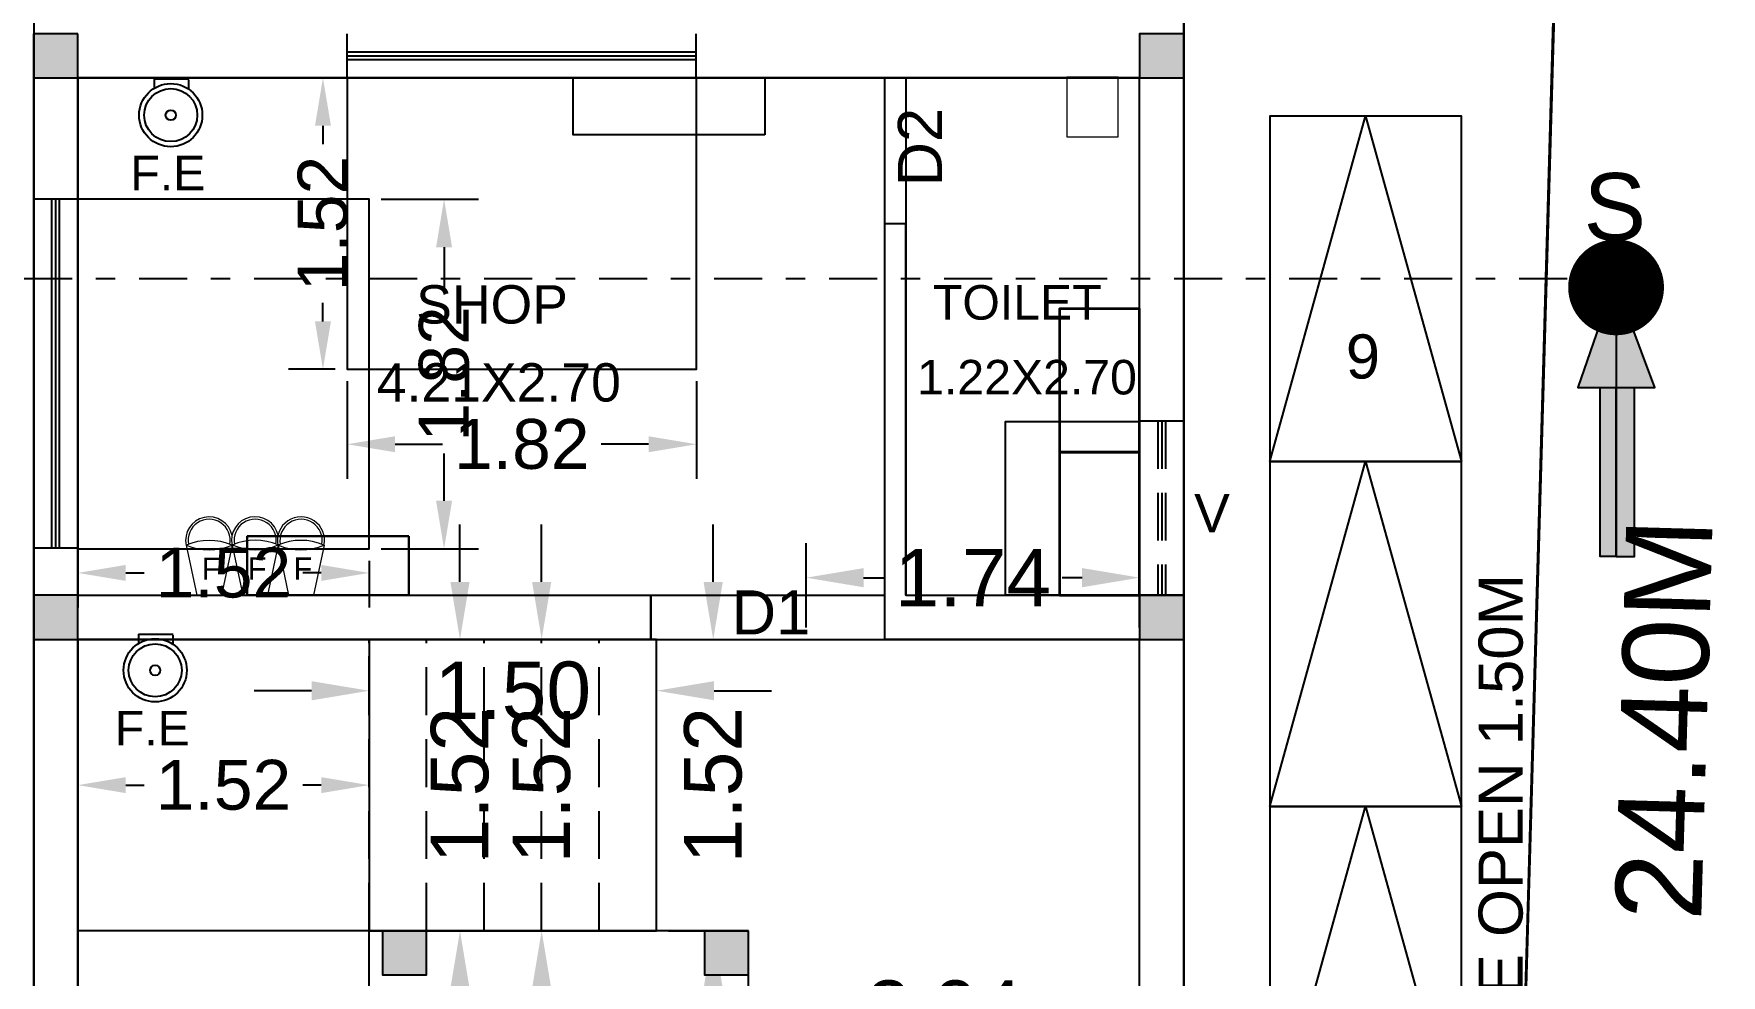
# Model space of a CAD drawing. Header units: metres. Extents: x 31 to 185, y 214 to 372.
# Drawn here: x 53.17 to 61.98, y 269.38 to 274.29 of the extents above; entities that cross this region are included whole.
import ezdxf

# ---------------------------------------------------------------- set-up
doc = ezdxf.new("R2010")
doc.units = ezdxf.units.M
doc.header["$MEASUREMENT"] = 0
doc.linetypes.add('DASHDOT2', pattern=[0.5, 0.25, -0.125, 0, -0.125])
doc.linetypes.add('DASHED2', pattern=[0.375, 0.25, -0.125])
for name, color, linetype in [('0 @ 1', 7, 'Continuous'), ('BLK_1_COVERED_AREA', 140, 'Continuous'), ('BLK_1_FLR_0_BLT_UP_AREA', 1, 'Continuous'), ('BLK_1_FLR_0_CARPET_AREA', 1, 'Continuous'), ('BLK_1_FLR_0_EXIT_WIDTH_DOOR', 2, 'Continuous'), ('BLK_1_FLR_0_EXIT_WIDTH_STAIR', 2, 'Continuous'), ('BLK_1_FLR_0_REGULAR_ROOM_1', 117, 'Continuous'), ('BLK_1_FLR_0_STAIR_1', 1, 'Continuous'), ('BLK_1_LVL_0_SIDE_SETBACK1', 171, 'Continuous'), ('BLK_1_LVL_0_SIDE_SETBACK2', 102, 'Continuous'), ('PLOT_BOUNDARY', 70, 'Continuous'), ('TOILET_VENTILATION', 7, 'Continuous'), ('TWO_WHEELER_PARKING', 2, 'Continuous'), ('WATER_TANK_CALCULATION', 150, 'Continuous')]:
    doc.layers.add(name, color=color, linetype=linetype)
for name, color, linetype, lineweight in [('BLK_1_FLR_0_DRINKING_WATER', 7, 'Continuous', 35), ('BLK_1_FLR_0_ROOM_1_LIGHT_VENTILATION_1', 183, 'Continuous', 13), ('BLK_1_FLR_0_STAIR_1_FLIGHT_2', 7, 'Continuous', 0), ('BLK_1_FLR_0_STAIR_1_FLIGHT_3', 7, 'Continuous', 0), ('BLK_1_FLR_0_STAIR_1_LANDING_1', 7, 'Continuous', 0), ('BLK_1_FLR_0_WASH', 243, 'Continuous', 5), ('BLK_1_FLR_1_WASH', 4, 'Continuous', 35), ('BLK_1_LVL_0_BLDG_FOOT_PRINT', 1, 'Continuous', 5), ('TWO_WHEELER_DRIVE_WAY', 1, 'Continuous', 35)]:
    doc.layers.add(name, color=color, linetype=linetype, lineweight=lineweight)
doc.layers.add('BLK_1_FLR_0_SP_WC', color=140, linetype='Continuous', lineweight=35, plot=False)
doc.styles.add('M Arial', font='arial.ttf', dxfattribs={"height": 9})
doc.styles.add('ROMANT', font='arial.ttf', dxfattribs={"height": 15})
doc.styles.get("Standard").update_dxf_attribs({"font": 'arial.ttf'})
doc.styles.add('style1', font='arialbd.ttf', dxfattribs={"height": 9})
doc.styles.add('style2', font='arial.ttf')
doc.dimstyles.new('Annotative', dxfattribs={"dimscale": 0, "dimtxt": 0.3, "dimasz": 0.3, "dimexe": 0.18, "dimexo": 0.0625, "dimgap": 0.09, "dimtad": 0, "dimzin": 0, "dimdsep": 46, "dimtxsty": 'Standard', "dimcen": 0.09, "dimadec": 0, "dimazin": 0, "dimtfac": 1, "dimtofl": 0, "dimtmove": 0, "dimatfit": 3, "dimfxl": 0, "dimtolj": 1, "dimtzin": 0, "dimarcsym": 0})
doc.dimstyles.get("Standard").update_dxf_attribs({"dimtxt": 0.26, "dimasz": 0.25, "dimexe": 0.18, "dimexo": 0.0625, "dimgap": 0.09, "dimtad": 0, "dimzin": 0, "dimdsep": 46, "dimtxsty": 'Standard', "dimcen": 0.09, "dimadec": 0, "dimazin": 0, "dimtfac": 1, "dimtofl": 0, "dimtmove": 0, "dimatfit": 3, "dimfxl": 0, "dimtolj": 1, "dimtzin": 0, "dimarcsym": 0})
doc.dimstyles.new('Standard$0', dxfattribs={"dimtxt": 0.5, "dimasz": 0.5, "dimexe": 0, "dimexo": 1, "dimgap": 0, "dimtad": 0, "dimdec": 4, "dimzin": 0, "dimdsep": 46, "dimlunit": 4, "dimtxsty": 'Standard', "dimcen": 0.09, "dimadec": 0, "dimazin": 0, "dimtfac": 1, "dimtdec": 4, "dimtofl": 0, "dimtmove": 0, "dimatfit": 3, "dimfxl": 0, "dimtolj": 1, "dimtzin": 0, "dimarcsym": 0})
doc.dimstyles.new('STANDARD$7', dxfattribs={"dimtxt": 200, "dimasz": 100, "dimexe": 200, "dimexo": 200, "dimgap": 100, "dimtad": 1, "dimzin": 12, "dimdsep": 46, "dimtxsty": 'style1', "dimblk": 'OBLIQUE', "dimblk1": 'DOT', "dimblk2": 'DOT', "dimsah": 1, "dimcen": 200, "dimse1": 1, "dimse2": 1, "dimclrd": 6, "dimclre": 3, "dimclrt": 6, "dimadec": 0, "dimazin": 0, "dimtfac": 1, "dimtix": 1, "dimtmove": 2, "dimatfit": 3, "dimldrblk": 'DOT', "dimfxl": 0, "dimtolj": 1, "dimtzin": 12, "dimarcsym": 0})

# ---------------------------------------------------------------- blocks, each defined once
blk = doc.blocks.new('*D188')
at = {"color": 0, "lineweight": -2, "ltscale": 10}
for p, q in [((56.9021, 269.2015), (56.9021, 269.3815)), ((58.9421, 269.2015), (58.9421, 269.3815)), ((57.2021, 269.2015), (57.4406, 269.2015)), ((58.6421, 269.2015), (58.4037, 269.2015))]:
    blk.add_line(p, q, dxfattribs=at)
for points in [[(57.2021, 269.2515), (57.2021, 269.1515), (56.9021, 269.2015)], [(58.6421, 269.2515), (58.6421, 269.1515), (58.9421, 269.2015)]]:
    blk.add_solid(points, dxfattribs=at)
at = {"layer": 'Defpoints', "color": 0, "lineweight": -2, "ltscale": 10}
for p in [(56.9021, 269.1915), (58.9421, 269.2015), (58.9421, 269.1915)]:
    blk.add_point(p, dxfattribs=at)
at = {"color": 0, "lineweight": -2, "ltscale": 10, "insert": (57.9221, 269.2015), "char_height": 0.3, "attachment_point": 5}
blk.add_mtext('\\A1;2.04', dxfattribs=at)
blk = doc.blocks.new('*D189')
at = {"color": 0, "lineweight": -2, "ltscale": 10}
for p, q in [((55.8221, 271.4323), (55.8221, 271.7323)), ((55.5846, 271.1323), (56.0021, 271.1323)), ((55.5846, 269.6123), (56.0021, 269.6123)), ((55.8221, 269.3123), (55.8221, 269.0123))]:
    blk.add_line(p, q, dxfattribs=at)
for points in [[(55.7721, 271.4323), (55.8721, 271.4323), (55.8221, 271.1323)], [(55.7721, 269.3123), (55.8721, 269.3123), (55.8221, 269.6123)]]:
    blk.add_solid(points, dxfattribs=at)
at = {"layer": 'Defpoints', "color": 0, "lineweight": -2, "ltscale": 10}
for p in [(55.5221, 271.1323), (55.8221, 271.1323), (55.5221, 269.6123)]:
    blk.add_point(p, dxfattribs=at)
at = {"color": 0, "lineweight": -2, "ltscale": 10, "insert": (55.8221, 270.3723), "char_height": 0.3, "attachment_point": 5, "rotation": 90}
blk.add_mtext('\\A1;1.52', dxfattribs=at)
blk = doc.blocks.new('_Dot')
at = {"color": 0, "linetype": 'ByBlock', "lineweight": -2}
blk.add_line((-0.5, 0), (-1, 0), dxfattribs=at)
at = {"color": 0, "linetype": 'ByBlock', "const_width": 0.5}
blk.add_lwpolyline([(-0.25, 0, 1), (0.25, 0, 1)], format="xyb", close=True, dxfattribs=at)
blk = doc.blocks.new('_Oblique')
at = {"color": 0, "linetype": 'ByBlock', "lineweight": -2}
blk.add_line((-0.5, -0.5), (0.5, 0.5), dxfattribs=at)
blk = doc.blocks.new('GDFG')
at = {"lineweight": 0}
for p, q in [((5950.518, 117.918), (5950.628, 117.402)), ((5950.993, 117.919), (5950.884, 117.402)), ((5950.993, 117.92), (5951.103, 117.403)), ((5951.468, 117.921), (5951.358, 117.403)), ((5951.468, 117.919), (5951.577, 117.403)), ((5951.943, 117.92), (5951.833, 117.403))]:
    blk.add_line(p, q, dxfattribs=at)
for centre, radius, start, end in [((5951.231, 117.97), 0.243, 12.1056, 192.1056), ((5950.756, 117.968), 0.243, 12.1056, 192.1056), ((5950.756, 117.968), 0.218, 349.6094, 190.4871), ((5951.231, 117.969), 0.218, 349.6094, 190.4871), ((5951.705, 117.969), 0.243, 347.6799, 192.1056), ((5951.706, 117.968), 0.218, 349.6094, 190.4871), ((5950.757, 117.374), 0.594, 66.533, 113.6815), ((5950.757, 118.464), 0.594, 246.3185, 293.467), ((5951.232, 117.376), 0.594, 66.533, 113.6815), ((5951.232, 118.466), 0.594, 246.3185, 293.467), ((5950.756, 117.968), 0.243, 347.6799, 348.8895), ((5951.706, 117.375), 0.594, 66.533, 113.6815), ((5951.231, 117.97), 0.243, 347.6799, 348.3201), ((5951.706, 118.465), 0.594, 246.3185, 293.467)]:
    blk.add_arc(centre, radius, start, end, dxfattribs=at)
at = {"lineweight": 0, "char_height": 0.22858, "attachment_point": 1, "style": 'M Arial'}
for insert in [(5950.408, 117.791), (5950.883, 117.793), (5951.357, 117.792)]:
    blk.add_mtext_dynamic_manual_height_columns('{\\W3.054932; }F', width=0.69628, gutter_width=1.143, heights=[0], dxfattribs=dict(at, insert=insert))
blk = doc.blocks.new('HFHFGH')
at = {"color": 1}
blk.add_line((3314.058, 537.05), (3315.263, 537.051), dxfattribs=at)
at = {"lineweight": -2}
blk.add_blockref('GDFG', (-2636.57, 419.649), dxfattribs=at)
blk = doc.blocks.new('WERTY')
for p, q in [((106.704, 34.661), (106.704, 34.554)), ((107.105, 34.542), (107.105, 34.649))]:
    blk.add_line(p, q)
at = {"linetype": 'ByBlock', "ltscale": 0.5}
blk.add_line((106.704, 34.661), (107.105, 34.661), dxfattribs=at)
for radius in [0.367, 0.308, 0.0591]:
    blk.add_circle((106.896, 34.241), radius)
blk = doc.blocks.new('*D191')
at = {"layer": 'BLK_1_FLR_0_STAIR_1_FLIGHT_3', "color": 2, "lineweight": -2, "ltscale": 10}
for p, q in [((55.3959, 271.4323), (55.3959, 271.7323)), ((55.2846, 271.1323), (55.5759, 271.1323)), ((55.2846, 269.6123), (55.5759, 269.6123)), ((55.3959, 269.3123), (55.3959, 269.0123))]:
    blk.add_line(p, q, dxfattribs=at)
for points in [[(55.3459, 271.4323), (55.4459, 271.4323), (55.3959, 271.1323)], [(55.3459, 269.3123), (55.4459, 269.3123), (55.3959, 269.6123)]]:
    blk.add_solid(points, dxfattribs=at)
at = {"layer": 'Defpoints', "color": 0, "lineweight": -2, "ltscale": 10}
for p in [(55.2221, 271.1323), (55.3959, 271.1323), (55.2221, 269.6123)]:
    blk.add_point(p, dxfattribs=at)
at = {"layer": 'BLK_1_FLR_0_STAIR_1_FLIGHT_3', "color": 2, "lineweight": -2, "ltscale": 10, "insert": (55.3959, 270.3723), "char_height": 0.3, "attachment_point": 5, "rotation": 90}
blk.add_mtext('\\A1;1.52', dxfattribs=at)
blk = doc.blocks.new('*D198')
at = {"layer": 'BLK_1_FLR_0_EXIT_WIDTH_STAIR', "color": 1, "lineweight": -2, "ltscale": 10}
for p, q in [((56.7171, 271.4323), (56.7171, 271.7323)), ((56.4846, 271.1323), (56.8971, 271.1323)), ((56.4846, 269.6123), (56.8971, 269.6123)), ((56.7171, 269.3123), (56.7171, 269.0123))]:
    blk.add_line(p, q, dxfattribs=at)
for points in [[(56.6671, 271.4323), (56.7671, 271.4323), (56.7171, 271.1323)], [(56.6671, 269.3123), (56.7671, 269.3123), (56.7171, 269.6123)]]:
    blk.add_solid(points, dxfattribs=at)
at = {"layer": 'Defpoints', "color": 0, "lineweight": -2, "ltscale": 10}
for p in [(56.4221, 271.1323), (56.7171, 271.1323), (56.4221, 269.6123)]:
    blk.add_point(p, dxfattribs=at)
at = {"layer": 'BLK_1_FLR_0_EXIT_WIDTH_STAIR', "color": 1, "lineweight": -2, "ltscale": 10, "insert": (56.7171, 270.3723), "char_height": 0.3, "attachment_point": 5, "rotation": 90}
blk.add_mtext('\\A1;1.52', dxfattribs=at)
blk = doc.blocks.new('*D199')
at = {"layer": 'BLK_1_FLR_0_STAIR_1_FLIGHT_3', "color": 1, "lineweight": -2, "ltscale": 10}
for p, q in [((54.9221, 270.9271), (54.9221, 271.0446)), ((56.4221, 270.9271), (56.4221, 271.0446)), ((54.6221, 270.8646), (54.3221, 270.8646)), ((56.7221, 270.8646), (57.0221, 270.8646))]:
    blk.add_line(p, q, dxfattribs=at)
for points in [[(54.6221, 270.9146), (54.6221, 270.8146), (54.9221, 270.8646)], [(56.7221, 270.9146), (56.7221, 270.8146), (56.4221, 270.8646)]]:
    blk.add_solid(points, dxfattribs=at)
at = {"layer": 'Defpoints', "color": 0, "lineweight": -2, "ltscale": 10}
for p in [(54.9221, 270.8646), (54.9221, 270.8646), (56.4221, 270.8646)]:
    blk.add_point(p, dxfattribs=at)
at = {"layer": 'BLK_1_FLR_0_STAIR_1_FLIGHT_3', "color": 1, "lineweight": -2, "ltscale": 10, "insert": (55.6721, 270.8646), "char_height": 0.3, "attachment_point": 5}
blk.add_mtext('\\A1;1.50', dxfattribs=at)
blk = doc.blocks.new('*D200')
at = {"layer": 'BLK_1_FLR_0_STAIR_1_LANDING_1', "color": 2, "lineweight": -2, "ltscale": 10}
for p, q in [((53.4021, 270.5022), (53.4021, 270.1923)), ((54.9221, 270.5022), (54.9221, 270.1923)), ((53.6521, 270.3723), (53.748, 270.3723)), ((54.6721, 270.3723), (54.5763, 270.3723))]:
    blk.add_line(p, q, dxfattribs=at)
for points in [[(53.6521, 270.4139), (53.6521, 270.3306), (53.4021, 270.3723)], [(54.6721, 270.4139), (54.6721, 270.3306), (54.9221, 270.3723)]]:
    blk.add_solid(points, dxfattribs=at)
at = {"layer": 'Defpoints', "color": 0, "lineweight": -2, "ltscale": 10}
for p in [(53.4021, 270.5647), (54.9221, 270.5647), (53.4021, 270.3723)]:
    blk.add_point(p, dxfattribs=at)
at = {"layer": 'BLK_1_FLR_0_STAIR_1_LANDING_1', "color": 2, "lineweight": -2, "ltscale": 10, "insert": (54.1621, 270.3723), "char_height": 0.26, "attachment_point": 5}
blk.add_mtext('\\A1;1.52', dxfattribs=at)
blk = doc.blocks.new('*D201')
at = {"layer": 'BLK_1_FLR_0_EXIT_WIDTH_DOOR', "color": 2, "lineweight": -2, "ltscale": 10}
for p, q in [((57.2021, 271.1948), (57.2021, 271.6342)), ((58.9421, 271.1948), (58.9421, 271.6342)), ((57.5021, 271.4542), (57.6072, 271.4542)), ((58.6421, 271.4542), (58.537, 271.4542))]:
    blk.add_line(p, q, dxfattribs=at)
for points in [[(57.5021, 271.5042), (57.5021, 271.4042), (57.2021, 271.4542)], [(58.6421, 271.5042), (58.6421, 271.4042), (58.9421, 271.4542)]]:
    blk.add_solid(points, dxfattribs=at)
at = {"layer": 'Defpoints', "color": 0, "lineweight": -2, "ltscale": 10}
for p in [(57.2021, 271.4542), (57.2021, 271.1323), (58.9421, 271.1323)]:
    blk.add_point(p, dxfattribs=at)
at = {"layer": 'BLK_1_FLR_0_EXIT_WIDTH_DOOR', "color": 2, "lineweight": -2, "ltscale": 10, "insert": (58.0721, 271.4542), "char_height": 0.3, "attachment_point": 5}
blk.add_mtext('\\A1;1.74', dxfattribs=at)
blk = doc.blocks.new('*D204')
at = {"layer": 'BLK_1_FLR_0_ROOM_1_LIGHT_VENTILATION_1', "color": 0, "lineweight": -2, "ltscale": 10}
for p, q in [((54.8074, 272.4785), (54.8074, 271.97)), ((56.6296, 272.4785), (56.6296, 271.97)), ((55.0574, 272.15), (55.3044, 272.15)), ((56.3796, 272.15), (56.1327, 272.15))]:
    blk.add_line(p, q, dxfattribs=at)
for points in [[(55.0574, 272.1917), (55.0574, 272.1084), (54.8074, 272.15)], [(56.3796, 272.1917), (56.3796, 272.1084), (56.6296, 272.15)]]:
    blk.add_solid(points, dxfattribs=at)
at = {"layer": 'Defpoints', "color": 0, "lineweight": -2, "ltscale": 10}
for p in [(54.8074, 272.541), (56.6296, 272.541), (56.6296, 272.15)]:
    blk.add_point(p, dxfattribs=at)
at = {"layer": 'BLK_1_FLR_0_ROOM_1_LIGHT_VENTILATION_1', "color": 0, "lineweight": -2, "ltscale": 10, "insert": (55.7185, 272.15), "char_height": 0.26, "attachment_point": 5}
blk.add_mtext('\\A1;1.82', dxfattribs=at)
blk = doc.blocks.new('*D205')
at = {"layer": 'BLK_1_FLR_0_ROOM_1_LIGHT_VENTILATION_1', "color": 0, "lineweight": -2, "ltscale": 10}
for p, q in [((54.7449, 274.0609), (54.501, 274.0609)), ((54.681, 273.8109), (54.681, 273.7151)), ((54.681, 272.791), (54.681, 272.8869)), ((54.7449, 272.541), (54.501, 272.541))]:
    blk.add_line(p, q, dxfattribs=at)
for points in [[(54.6394, 273.8109), (54.7227, 273.8109), (54.681, 274.0609)], [(54.6394, 272.791), (54.7227, 272.791), (54.681, 272.541)]]:
    blk.add_solid(points, dxfattribs=at)
at = {"layer": 'Defpoints', "color": 0, "lineweight": -2, "ltscale": 10}
for p in [(54.8074, 274.0609), (54.681, 272.541), (54.8074, 272.541)]:
    blk.add_point(p, dxfattribs=at)
at = {"layer": 'BLK_1_FLR_0_ROOM_1_LIGHT_VENTILATION_1', "color": 0, "lineweight": -2, "ltscale": 10, "insert": (54.681, 273.301), "char_height": 0.26, "attachment_point": 5, "rotation": 90}
blk.add_mtext('\\A1;1.52', dxfattribs=at)
blk = doc.blocks.new('*D206')
at = {"layer": 'BLK_1_FLR_0_ROOM_1_LIGHT_VENTILATION_1', "color": 0, "lineweight": -2, "ltscale": 10}
for p, q in [((54.9845, 273.4276), (55.493, 273.4276)), ((55.313, 273.1776), (55.313, 272.9306)), ((55.313, 271.8554), (55.313, 272.1023)), ((54.9845, 271.6054), (55.493, 271.6054))]:
    blk.add_line(p, q, dxfattribs=at)
for points in [[(55.2713, 273.1776), (55.3547, 273.1776), (55.313, 273.4276)], [(55.2713, 271.8554), (55.3547, 271.8554), (55.313, 271.6054)]]:
    blk.add_solid(points, dxfattribs=at)
at = {"layer": 'Defpoints', "color": 0, "lineweight": -2, "ltscale": 10}
for p in [(54.922, 273.4276), (55.313, 273.4276), (54.922, 271.6054)]:
    blk.add_point(p, dxfattribs=at)
at = {"layer": 'BLK_1_FLR_0_ROOM_1_LIGHT_VENTILATION_1', "color": 0, "lineweight": -2, "ltscale": 10, "insert": (55.313, 272.5165), "char_height": 0.26, "attachment_point": 5, "rotation": 90}
blk.add_mtext('\\A1;1.82', dxfattribs=at)
blk = doc.blocks.new('*D207')
at = {"layer": 'BLK_1_FLR_0_ROOM_1_LIGHT_VENTILATION_1', "color": 0, "lineweight": -2, "ltscale": 10}
for p, q in [((53.4021, 271.5429), (53.4021, 271.299)), ((54.922, 271.5429), (54.922, 271.299)), ((53.6521, 271.479), (53.748, 271.479)), ((54.672, 271.479), (54.5762, 271.479))]:
    blk.add_line(p, q, dxfattribs=at)
for points in [[(53.6521, 271.5206), (53.6521, 271.4373), (53.4021, 271.479)], [(54.672, 271.5206), (54.672, 271.4373), (54.922, 271.479)]]:
    blk.add_solid(points, dxfattribs=at)
at = {"layer": 'Defpoints', "color": 0, "lineweight": -2, "ltscale": 10}
for p in [(53.4021, 271.6054), (54.922, 271.6054), (54.922, 271.479)]:
    blk.add_point(p, dxfattribs=at)
at = {"layer": 'BLK_1_FLR_0_ROOM_1_LIGHT_VENTILATION_1', "color": 0, "lineweight": -2, "ltscale": 10, "insert": (54.1621, 271.479), "char_height": 0.26, "attachment_point": 5}
blk.add_mtext('\\A1;1.52', dxfattribs=at)
blk = doc.blocks.new('TDGDG')
at = {"ltscale": 5}
h = blk.add_hatch(color=256, dxfattribs=at)
h.dxf.hatch_style = 1
h.paths.add_polyline_path([(-3790.5079, -161.7811), (-3790.5079, -162.1831), (-3789.9501, -161.9738)])
h.paths.add_polyline_path([(-3791.3887, -161.8976), (-3791.3887, -161.981), (-3790.5079, -161.981), (-3790.5079, -161.8976)])
h.paths.add_polyline_path([(-3790.5079, -162.0748), (-3790.5079, -161.9821), (-3791.3904, -161.9821), (-3791.3904, -162.0748)])
blk.add_lwpolyline([(-3789.9501, -161.9738), (-3790.5079, -161.7811), (-3790.5079, -162.1831), (-3789.9501, -161.9738)], dxfattribs=at)
for points in [[(-3790.5079, -161.9821), (-3791.3887, -161.9821), (-3791.3887, -161.8976), (-3790.5079, -161.8976)], [(-3791.3904, -161.981), (-3790.5079, -161.981), (-3790.5079, -162.0748), (-3791.3904, -162.0748)]]:
    blk.add_lwpolyline(points, close=True, dxfattribs=at)
blk.add_leader([(-3789.9856, -161.981), (-3791.3904, -161.981)], dimstyle='STANDARD$7', override={"dimasz": 0.5, "dimgap": 100, "dimtad": 0, "dimfxl": 7.5, "dimfxlon": 1}, dxfattribs=at)

msp = doc.modelspace()

# ---------------------------------------------------------------- hatches: boundary and pattern name
at = {"lineweight": -2, "ltscale": 10}
h = msp.add_hatch(color=4, dxfattribs=at)
h.dxf.hatch_style = 1
h.paths.add_polyline_path([(53.4021, 274.2909), (53.1721, 274.2909), (53.1721, 274.0609), (53.4021, 274.0609)])
h = msp.add_hatch(color=4, dxfattribs=at)
h.dxf.hatch_style = 1
h.paths.add_polyline_path([(59.1721, 274.2909), (58.9421, 274.2909), (58.9421, 274.0609), (59.1721, 274.0609)])
h = msp.add_hatch(color=4, dxfattribs=at)
h.dxf.hatch_style = 1
h.paths.add_polyline_path([(53.4021, 271.3623), (53.1721, 271.3623), (53.1721, 271.1323), (53.4021, 271.1323)])
h = msp.add_hatch(color=4, dxfattribs=at)
h.dxf.hatch_style = 1
h.paths.add_polyline_path([(59.1721, 271.3623), (58.9421, 271.3623), (58.9421, 271.1323), (59.1721, 271.1323)])
h = msp.add_hatch(color=4, dxfattribs=at)
h.dxf.hatch_style = 1
h.paths.add_polyline_path([(55.2221, 269.6123), (54.9921, 269.6123), (54.9921, 269.3823), (55.2221, 269.3823)])
h = msp.add_hatch(color=4, dxfattribs=at)
h.dxf.hatch_style = 1
h.paths.add_polyline_path([(56.9021, 269.6123), (56.6721, 269.6123), (56.6721, 269.3823), (56.9021, 269.3823)])

# ---------------------------------------------------------------- linework, layer by layer
at = {"color": 1, "lineweight": -2, "ltscale": 10}
for p, q in [((53.1721, 265.3993), (53.1721, 274.2909)), ((59.1721, 265.3993), (59.1721, 274.2909)), ((53.4021, 274.0609), (58.9421, 274.0609)), ((53.4021, 271.3623), (53.4021, 274.0609)), ((57.6121, 271.1323), (57.6121, 274.0609)), ((58.9421, 271.3623), (58.9421, 274.0609)), ((57.6121, 273.3009), (57.7221, 273.3009)), ((57.7221, 271.3623), (57.7221, 273.3009)), ((58.9421, 272.2723), (59.1721, 272.2723)), ((53.4021, 271.3623), (56.3921, 271.3623)), ((56.3921, 271.1323), (56.3921, 271.3623)), ((57.7221, 271.3623), (58.9421, 271.3623)), ((58.9421, 271.3623), (59.1721, 271.3623)), ((53.4021, 265.6293), (53.4021, 271.1323)), ((56.4221, 271.1323), (53.4021, 271.1323)), ((53.4021, 271.1323), (58.9421, 271.1323)), ((58.9421, 265.6293), (58.9421, 271.1323))]:
    msp.add_line(p, q, dxfattribs=at)
at = {"lineweight": -2, "ltscale": 10}
for p, q in [((54.8074, 274.0609), (54.8074, 274.2909)), ((56.6274, 274.0609), (56.6274, 274.2909)), ((54.8074, 274.1959), (56.6274, 274.1959)), ((54.8074, 274.1759), (56.6274, 274.1759)), ((54.8074, 274.1559), (56.6274, 274.1559)), ((53.4021, 273.4276), (53.1721, 273.4276)), ((53.2671, 271.6076), (53.2671, 273.4276)), ((53.2871, 271.6076), (53.2871, 273.4276)), ((53.3071, 271.6076), (53.3071, 273.4276)), ((53.4021, 271.6076), (53.1721, 271.6076)), ((56.9021, 269.6123), (54.9221, 269.6123)), ((54.9221, 267.1493), (54.9221, 269.6123)), ((56.9021, 269.6123), (54.9221, 269.6123)), ((54.9221, 267.1493), (54.9221, 269.6123)), ((56.9021, 267.1493), (56.9021, 269.6123)), ((56.9021, 267.1493), (56.9021, 269.6123))]:
    msp.add_line(p, q, dxfattribs=at)
at = {"color": 2, "lineweight": -2, "ltscale": 10}
for p, q in [((59.621, 272.0609), (60.121, 273.8609)), ((60.121, 273.8609), (60.621, 272.0609)), ((59.621, 270.2609), (60.121, 272.0609)), ((60.121, 272.0609), (60.621, 270.2609)), ((59.621, 268.4609), (60.121, 270.2609)), ((60.121, 270.2609), (60.621, 268.4609))]:
    msp.add_line(p, q, dxfattribs=at)
at = {"linetype": 'DASHED2', "lineweight": -2}
for p, q in [((59.0371, 272.2723), (59.0371, 271.3623)), ((59.0571, 272.2723), (59.0571, 271.3623)), ((59.0771, 272.2723), (59.0771, 271.3623)), ((54.9221, 269.6123), (54.9221, 271.1323)), ((55.2221, 269.6123), (55.2221, 271.1323)), ((55.5221, 269.6123), (55.5221, 271.1323)), ((55.8221, 269.6123), (55.8221, 271.1323)), ((56.1221, 269.6123), (56.1221, 271.1323)), ((54.9221, 269.6123), (53.4021, 269.6123))]:
    msp.add_line(p, q, dxfattribs=at)
at = {"lineweight": -2, "ltscale": 10}
msp.add_lwpolyline([(51.6721, 283.7909), (51.6721, 259.3909), (60.6721, 259.4009), (61.3721, 283.7909), (51.6721, 283.7909)], close=True, dxfattribs=at)
at = {"color": 1, "lineweight": -2, "ltscale": 10}
for points in [[(53.4021, 274.2909), (53.1721, 274.2909), (53.1721, 274.0609), (53.4021, 274.0609)], [(59.1721, 274.2909), (58.9421, 274.2909), (58.9421, 274.0609), (59.1721, 274.0609)], [(53.4021, 271.3623), (53.1721, 271.3623), (53.1721, 271.1323), (53.4021, 271.1323)], [(59.1721, 271.3623), (58.9421, 271.3623), (58.9421, 271.1323), (59.1721, 271.1323)], [(55.2221, 269.6123), (54.9921, 269.6123), (54.9921, 269.3823), (55.2221, 269.3823)], [(56.9021, 269.6123), (56.6721, 269.6123), (56.6721, 269.3823), (56.9021, 269.3823)]]:
    msp.add_lwpolyline(points, close=True, dxfattribs=at)
at = {"color": 2, "lineweight": -2, "ltscale": 10}
for points in [[(59.621, 272.0609), (60.621, 272.0609), (60.621, 273.8609), (59.621, 273.8609)], [(59.621, 270.2609), (60.621, 270.2609), (60.621, 272.0609), (59.621, 272.0609)], [(59.621, 268.4609), (60.621, 268.4609), (60.621, 270.2609), (59.621, 270.2609)]]:
    msp.add_lwpolyline(points, close=True, dxfattribs=at)
at = {"linetype": 'DASHDOT2', "lineweight": -2}
msp.add_lwpolyline([(50.7219, 273.015), (61.6286, 273.015)], dxfattribs=at)
at = {"layer": 'BLK_1_COVERED_AREA', "color": 140, "lineweight": -2, "ltscale": 10}
msp.add_lwpolyline([(53.1721, 265.3993), (59.1721, 265.3993), (59.1721, 279.2909), (53.1721, 279.2909)], close=True, dxfattribs=at)
at = {"layer": 'BLK_1_FLR_0_BLT_UP_AREA', "color": 18, "lineweight": -2, "ltscale": 10}
msp.add_lwpolyline([(53.1721, 265.3993), (59.1721, 265.3993), (59.1721, 279.2909), (53.1721, 279.2909)], close=True, dxfattribs=at)
at = {"layer": 'BLK_1_FLR_0_CARPET_AREA', "color": 18, "lineweight": -2, "ltscale": 10}
msp.add_lwpolyline([(57.6121, 274.0609), (53.4021, 274.0609), (53.4021, 271.3735), (53.4021, 271.3623), (56.3921, 271.3623), (56.3921, 271.1323), (53.4021, 271.1323), (53.4021, 265.6293), (58.9421, 265.6293), (58.9421, 271.1323), (57.6121, 271.1323), (57.6121, 273.3009), (57.7221, 273.3009), (57.7221, 271.3623), (58.9421, 271.3623), (58.9421, 274.0609), (57.6121, 274.0609)], dxfattribs=at)
at = {"layer": 'BLK_1_FLR_0_DRINKING_WATER', "color": 7, "lineweight": 30}
msp.add_lwpolyline([(55.1292, 271.6701), (54.2862, 271.6701), (54.2862, 271.3623), (55.1292, 271.3623)], close=True, dxfattribs=at)
at = {"layer": 'BLK_1_FLR_0_REGULAR_ROOM_1', "color": 2, "lineweight": -2, "ltscale": 10}
msp.add_lwpolyline([(53.4021, 271.3623), (57.6121, 271.3623), (57.6121, 274.0609), (53.4021, 274.0609)], close=True, dxfattribs=at)
at = {"layer": 'BLK_1_FLR_0_ROOM_1_LIGHT_VENTILATION_1', "color": 232, "lineweight": -2, "ltscale": 10}
for points in [[(54.8074, 274.0609), (54.8074, 272.541), (56.6296, 272.541), (56.6296, 274.0609)], [(53.4021, 271.6054), (54.922, 271.6054), (54.922, 273.4276), (53.4021, 273.4276)]]:
    msp.add_lwpolyline(points, close=True, dxfattribs=at)
at = {"layer": 'BLK_1_FLR_0_SP_WC', "color": 1, "lineweight": -2, "ltscale": 10}
msp.add_lwpolyline([(57.7221, 271.3623), (58.9421, 271.3623), (58.9421, 274.0609), (57.7221, 274.0609)], close=True, dxfattribs=at)
at = {"layer": 'BLK_1_FLR_0_STAIR_1', "color": 1, "lineweight": -2, "ltscale": 10}
msp.add_lwpolyline([(56.1221, 265.6293), (56.1221, 267.1493), (54.9221, 267.1493), (54.9221, 269.6123), (56.4221, 269.6123), (56.4221, 271.1323), (53.4021, 271.1323), (53.4021, 265.6293), (56.1221, 265.6293)], dxfattribs=at)
at = {"layer": 'BLK_1_FLR_0_STAIR_1_FLIGHT_2', "color": 7, "linetype": 'DASHED2', "lineweight": -2}
msp.add_line((54.9221, 269.6123), (53.4021, 269.6123), dxfattribs=at)
at = {"layer": 'BLK_1_FLR_0_STAIR_1_FLIGHT_2', "color": 7, "lineweight": -2, "ltscale": 10}
msp.add_lwpolyline([(54.9221, 269.6123), (53.4021, 269.6123), (53.4021, 267.1493), (54.9221, 267.1493)], close=True, dxfattribs=at)
at = {"layer": 'BLK_1_FLR_0_STAIR_1_FLIGHT_3', "color": 7, "linetype": 'DASHED2', "lineweight": -2}
for p, q in [((54.9221, 269.6123), (54.9221, 271.1323)), ((55.2221, 269.6123), (55.2221, 271.1323)), ((55.5221, 269.6123), (55.5221, 271.1323)), ((55.8221, 269.6123), (55.8221, 271.1323)), ((56.1221, 269.6123), (56.1221, 271.1323)), ((56.4221, 269.6123), (56.4221, 271.1323))]:
    msp.add_line(p, q, dxfattribs=at)
at = {"layer": 'BLK_1_FLR_0_STAIR_1_FLIGHT_3', "color": 7, "lineweight": -2, "ltscale": 10}
msp.add_lwpolyline([(56.4221, 271.1323), (54.9221, 271.1323), (54.9221, 269.6123), (56.4221, 269.6123)], close=True, dxfattribs=at)
at = {"layer": 'BLK_1_FLR_0_STAIR_1_LANDING_1', "color": 7, "lineweight": -2, "ltscale": 10}
msp.add_lwpolyline([(54.9221, 269.6123), (53.4021, 269.6123), (53.4021, 271.1323), (54.9221, 271.1323)], close=True, dxfattribs=at)
at = {"layer": 'BLK_1_FLR_0_WASH', "color": 60}
msp.add_lwpolyline([(58.8298, 274.0637), (58.5622, 274.0637), (58.5622, 273.7541), (58.8298, 273.7541)], close=True, dxfattribs=at)
at = {"layer": 'BLK_1_FLR_0_WASH', "color": 55, "lineweight": 35, "ltscale": 20}
msp.add_lwpolyline([(58.5238, 271.3623), (58.9421, 271.3623), (58.9421, 272.1091), (58.5238, 272.1091)], close=True, dxfattribs=at)
at = {"layer": 'BLK_1_FLR_1_WASH', "color": 56, "lineweight": 35}
msp.add_lwpolyline([(58.5238, 272.1091), (58.9421, 272.1091), (58.9421, 272.8558), (58.5238, 272.8558)], close=True, dxfattribs=at)
at = {"layer": 'BLK_1_LVL_0_BLDG_FOOT_PRINT', "color": 1, "lineweight": -2, "ltscale": 10}
msp.add_lwpolyline([(53.1721, 265.3993), (59.1721, 265.3993), (59.1721, 279.2909), (53.1721, 279.2909)], close=True, dxfattribs=at)
at = {"layer": 'BLK_1_LVL_0_SIDE_SETBACK1', "color": 171, "lineweight": -2, "ltscale": 10}
msp.add_lwpolyline([(53.1721, 265.3993), (51.6721, 265.3993), (51.6721, 279.2909), (53.1721, 279.2909), (53.1721, 265.3993)], close=True, dxfattribs=at)
at = {"layer": 'BLK_1_LVL_0_SIDE_SETBACK2', "color": 102, "lineweight": -2, "ltscale": 10}
msp.add_lwpolyline([(59.1721, 265.3993), (60.8429, 265.3513), (61.2411, 279.2909), (59.1721, 279.2909), (59.1721, 265.3993)], close=True, dxfattribs=at)
at = {"layer": 'PLOT_BOUNDARY', "color": 70, "lineweight": -2, "ltscale": 10}
msp.add_lwpolyline([(51.6721, 283.7909), (51.6721, 259.3909), (60.6721, 259.4009), (61.3721, 283.7909), (51.6721, 283.7909)], close=True, dxfattribs=at)
at = {"layer": 'PLOT_BOUNDARY', "color": 6, "lineweight": -2, "ltscale": 10}
msp.add_lwpolyline([(51.6721, 283.7909), (51.6721, 259.3909), (60.6721, 259.4009), (61.3721, 283.7909), (51.6721, 283.7909)], close=True, dxfattribs=at)
at = {"layer": 'PLOT_BOUNDARY', "color": 5, "lineweight": -2, "ltscale": 10}
msp.add_lwpolyline([(51.6721, 283.7909), (51.6721, 259.3909), (60.6721, 259.4009), (61.3721, 283.7909), (51.6721, 283.7909)], close=True, dxfattribs=at)
at = {"layer": 'TOILET_VENTILATION', "color": 6, "lineweight": -2, "ltscale": 10}
msp.add_lwpolyline([(58.9421, 271.3623), (58.2421, 271.3623), (58.2421, 272.2692), (58.9421, 272.2692)], close=True, dxfattribs=at)
at = {"layer": 'TWO_WHEELER_DRIVE_WAY', "color": 6}
msp.add_lwpolyline([(60.8234, 264.673), (62.3234, 264.673), (62.6005, 274.3478), (61.1024, 274.3908)], close=True, dxfattribs=at)
at = {"layer": 'TWO_WHEELER_PARKING', "color": 2, "lineweight": -2, "ltscale": 10}
for points in [[(59.621, 273.8609), (59.621, 272.0609), (60.621, 272.0609), (60.621, 273.8609)], [(59.621, 272.0609), (59.621, 270.2609), (60.621, 270.2609), (60.621, 272.0609)], [(59.621, 270.2609), (59.621, 268.4609), (60.621, 268.4609), (60.621, 270.2609)]]:
    msp.add_lwpolyline(points, close=True, dxfattribs=at)
at = {"layer": 'WATER_TANK_CALCULATION', "color": 4, "lineweight": -2, "ltscale": 10}
msp.add_lwpolyline([(56.9865, 273.7643), (55.9861, 273.7643), (55.9861, 274.0609), (56.9865, 274.0609)], close=True, dxfattribs=at)

# ---------------------------------------------------------------- block references
for name, p, xscale, yscale, zscale in [('WERTY', (5.8776, 258.4882), 0.4491211916533718, 0.4491211916533718, 0.4491211916533718), ('HFHFGH', (-1619.468, 0.1695), 0.5049671744022769, 0.5049671744022769, 0.5049671744022769), ('WERTY', (5.7964, 255.5926), 0.4491211916533718, 0.4491211916533718, 0.4491211916533718)]:
    msp.add_blockref(name, p, dxfattribs=dict(xscale=xscale, yscale=yscale, zscale=zscale))
at = {"rotation": 90}
msp.add_blockref('TDGDG', (-100.5532, 4062.9539), dxfattribs=at)

# ---------------------------------------------------------------- texts
at = {"lineweight": -2, "style": 'ROMANT'}
for s, height, rotation, p in [('D2', 0.23, 90, (57.9106, 273.4941)), ('24.40M', 0.45, 88.36319, (61.8716, 269.6621)), ('SIDE OPEN 1.50M', 0.23, 90, (60.9402, 268.7411))]:
    msp.add_text(s, height=height, rotation=rotation, dxfattribs=at).set_placement(p)
for s, height, p in [('F.E', 0.18, (53.6762, 273.4748)), ('SHOP', 0.2, (55.1674, 272.7796)), ('TOILET', 0.18, (57.8636, 272.7999)), ('9', 0.23, (60.0177, 272.4929)), ('1.22X2.70', 0.18, (57.7812, 272.4099)), ('4.21X2.70', 0.2, (54.9618, 272.3727)), ('V', 0.2, (59.2264, 271.6904)), ('D1', 0.23, (56.8132, 271.1581)), ('F.E', 0.18, (53.595, 270.5792))]:
    msp.add_text(s, height=height, dxfattribs=at).set_placement(p)
at = {"style": 'style2'}
msp.add_text('S', height=0.35, dxfattribs=at).set_placement((61.2581, 273.2143))

# ---------------------------------------------------------------- dimensions: what is measured, and where the dimension line sits
at = {"layer": '0 @ 1', "lineweight": -2, "ltscale": 10}
for p1, p2, distance, picture, middle in [((55.5221, 269.6123), (55.5221, 271.1323), -0.3, '*D189', (55.8221, 270.3723)), ((56.9021, 269.1915), (58.9421, 269.1915), 0.01, '*D188', (57.9221, 269.2015))]:
    dim = msp.add_aligned_dim(p1=p1, p2=p2, distance=distance, dimstyle='Annotative', override={"dimscale": 1, "dimtix": 0, "dimtofl": 0, "dimtmove": 0, "dimatfit": 3, "dimfxl": 7.5, "dimfxlon": 1, "dimarcsym": 1}, dxfattribs=at)
    dim.commit()
    dim.dimension.update_dxf_attribs({"geometry": picture, "text_midpoint": middle})
at = {"layer": 'BLK_1_FLR_0_EXIT_WIDTH_DOOR', "color": 2, "lineweight": -2, "ltscale": 10}
dim = msp.add_aligned_dim(p1=(58.9421, 271.1323), p2=(57.2021, 271.1323), distance=-0.322, dimstyle='Standard$0', override={"dimtxt": 0.3, "dimasz": 0.3, "dimexe": 0.18, "dimexo": 0.0625, "dimgap": 0.09, "dimdec": 2, "dimlunit": 2, "dimclrd": 2, "dimclre": 2, "dimclrt": 2, "dimtdec": 2, "dimfxlon": 0}, dxfattribs=at)
dim.commit()
dim.dimension.update_dxf_attribs({"geometry": '*D201', "text_midpoint": (58.0721, 271.4542)})
at = {"layer": 'BLK_1_FLR_0_EXIT_WIDTH_STAIR', "color": 1, "lineweight": -2, "ltscale": 10}
dim = msp.add_aligned_dim(p1=(56.4221, 269.6123), p2=(56.4221, 271.1323), distance=-0.295, dimstyle='Standard$0', override={"dimtxt": 0.3, "dimasz": 0.3, "dimexe": 0.18, "dimexo": 0.0625, "dimgap": 0.09, "dimdec": 2, "dimlunit": 2, "dimclrd": 1, "dimclre": 1, "dimclrt": 1, "dimtdec": 2, "dimfxlon": 0}, dxfattribs=at)
dim.commit()
dim.dimension.update_dxf_attribs({"geometry": '*D198', "text_midpoint": (56.7171, 270.3723)})
at = {"layer": 'BLK_1_FLR_0_ROOM_1_LIGHT_VENTILATION_1', "color": 232, "lineweight": -2, "ltscale": 10}
for p1, p2, picture, middle in [((54.8074, 274.0609), (54.8074, 272.541), '*D205', (54.681, 273.301)), ((53.4021, 271.6054), (54.922, 271.6054), '*D207', (54.1621, 271.479))]:
    dim = msp.add_aligned_dim(p1=p1, p2=p2, distance=-0.1264, dimstyle='Standard$0', override={"dimtxt": 0.26, "dimasz": 0.25, "dimexe": 0.18, "dimexo": 0.0625, "dimgap": 0.09, "dimdec": 2, "dimlunit": 2, "dimtdec": 2, "dimfxlon": 0}, dxfattribs=at)
    dim.commit()
    dim.dimension.update_dxf_attribs({"geometry": picture, "text_midpoint": middle})
for base, p1, p2, angle, picture, middle in [((55.313, 273.4276), (54.922, 271.6054), (54.922, 273.4276), 270, '*D206', (55.313, 272.5165)), ((56.6296, 272.15), (54.8074, 272.541), (56.6296, 272.541), 180, '*D204', (55.7185, 272.15))]:
    dim = msp.add_linear_dim(base=base, p1=p1, p2=p2, angle=angle, dimstyle='Standard', dxfattribs=at)
    dim.commit()
    dim.dimension.update_dxf_attribs({"geometry": picture, "text_midpoint": middle})
at = {"layer": 'BLK_1_FLR_0_STAIR_1_FLIGHT_3', "color": 2, "lineweight": -2, "ltscale": 10}
dim = msp.add_aligned_dim(p1=(55.2221, 269.6123), p2=(55.2221, 271.1323), distance=-0.1737, dimstyle='Standard$0', override={"dimtxt": 0.3, "dimasz": 0.3, "dimexe": 0.18, "dimexo": 0.0625, "dimgap": 0.09, "dimdec": 2, "dimlunit": 2, "dimclrd": 2, "dimclre": 2, "dimclrt": 2, "dimtdec": 2, "dimfxlon": 0}, dxfattribs=at)
dim.commit()
dim.dimension.update_dxf_attribs({"geometry": '*D191', "text_midpoint": (55.3959, 270.3723)})
at = {"layer": 'BLK_1_FLR_0_STAIR_1_FLIGHT_3', "color": 1, "lineweight": -2, "ltscale": 10}
dim = msp.add_aligned_dim(p1=(56.4221, 270.8646), p2=(54.9221, 270.8646), distance=0, dimstyle='Standard$0', override={"dimtxt": 0.3, "dimasz": 0.3, "dimexe": 0.18, "dimexo": 0.0625, "dimgap": 0.09, "dimdec": 2, "dimlunit": 2, "dimclrd": 1, "dimclre": 1, "dimclrt": 1, "dimtdec": 2, "dimfxlon": 0}, dxfattribs=at)
dim.commit()
dim.dimension.update_dxf_attribs({"geometry": '*D199', "text_midpoint": (55.6721, 270.8646)})
at = {"layer": 'BLK_1_FLR_0_STAIR_1_LANDING_1', "color": 2, "lineweight": -2, "ltscale": 10}
dim = msp.add_aligned_dim(p1=(54.9221, 270.5647), p2=(53.4021, 270.5647), distance=0.1925, dimstyle='Standard$0', override={"dimtxt": 0.26, "dimasz": 0.25, "dimexe": 0.18, "dimexo": 0.0625, "dimgap": 0.09, "dimdec": 2, "dimlunit": 2, "dimclrd": 2, "dimclre": 2, "dimclrt": 2, "dimtdec": 2, "dimfxlon": 0}, dxfattribs=at)
dim.commit()
dim.dimension.update_dxf_attribs({"geometry": '*D200', "text_midpoint": (54.1621, 270.3723)})

doc.saveas('drawing.dxf')
